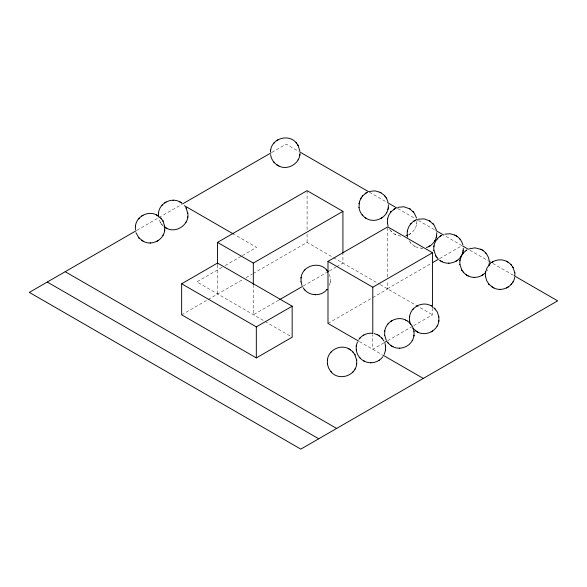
<?xml version="1.0" encoding="UTF-8"?>
<svg xmlns="http://www.w3.org/2000/svg" width="587" height="587" viewBox="0 0 587 587"><rect width="100%" height="100%" fill="white"/><g stroke="black" fill="none" stroke-linecap="round" stroke-linejoin="round"><path stroke-width="0.44" stroke-dasharray="2.94 2.2" d="M330.334 281.951L330.334 277.922M416.77 223.464L416.887 220.653M329.41 285.429L330.276 282.332M408.427 234.822C412.764 232.812 415.97 228.57 416.711 223.845M330.246 282.538L330.364 281.745M416.682 224.051L416.799 223.258M487.32 270.013L487.115 270.372L487.393 269.888M414.987 228.725L415.2 228.358M409.873 234.03L409.146 234.448M410.21 233.817L410.592 233.567M136.984 230.251L158.285 217.953M159.077 217.498L181.955 204.291M271.972 152.319L286.185 144.116L298.856 151.431M222.04 267.356L196.887 281.877L292.157 337.224M225.181 265.544L241.683 256.013M242.468 255.558L256.614 247.391L234.382 234.551M181.654 314.808L207.365 299.964M208.143 299.517L242.864 279.471M246.041 277.636L252.381 273.975M253.173 273.52L307.089 242.394L332.8 257.238M278.708 300.162L253.335 314.808L253.335 285.598M303.281 285.972L326.277 272.698M329.446 270.864L335.793 267.202M336.586 266.747L342.925 263.086L342.925 254.01M387.369 288.738L431.049 263.519M439.788 258.478L462.028 245.637L444.601 235.57M327.994 323.43L372.004 298.02M372.789 297.565L387.721 288.943L387.721 280.733M383.795 342.94L372.789 349.294L372.789 334.685M387.721 340.673L412.874 326.152M413.659 325.697L432.516 314.808L432.516 308.417M415.354 246.701L419.015 247.978L422.845 248.25M421.554 248.272L421.98 248.279M400.84 236.172L395.499 234.653M389.856 229.678L392.63 232.775L395.829 234.822M394.735 234.25L395.11 234.448M409.124 240.773L411.795 244.214L415.684 246.87M414.591 246.298L414.965 246.496M369.355 192.132L386.782 202.192M397.869 208.59L415.295 218.65M418.465 220.485L435.092 230.089M469.93 250.194L488.105 260.694M492.845 263.431L513.398 275.288M333.577 257.686L379.429 284.159M380.222 284.614L432.516 314.808M359.427 341.583L382.254 354.753M163.619 226.325L162.012 224.748M160.332 222.407L161.939 224.66M410.518 242.835L411.142 243.546M390.671 230.786L391.287 231.505M161.66 224.344L162.283 225.056M389.269 228.725L389.548 229.209M160.537 222.767L158.607 217.814M329.41 274.452L330.364 278.128M387.721 227.785L387.721 277.079M307.089 190.665L307.089 230.596M307.089 234.228L307.089 242.394M217.498 265.082L217.498 294.116"/><path stroke-width="0.88" d="M489.316 262.616L489.176 264.634M514.931 275.406L514.814 272.588M270.46 151.85L270.578 150.639M299.979 153.456C299.84 163.692 287.527 170.824 278.59 165.857M135.421 226.178L135.37 229.796M158.483 212.993L158.373 216.016M164.705 230.214L164.705 226.178M166.488 228.204C176.43 233.824 189.85 224.205 187.759 212.993M301.05 277.922L301.05 281.951M327.407 359.926L327.407 363.955M362.539 195.838L359.464 201.429L359.009 207.593M356.265 345.97L356.265 350.006M356.683 363.955L356.683 359.926M388.286 207.593L388.411 204.775M387.486 219.435L387.486 223.464M384.705 331.391L384.705 335.426M385.542 350.006L385.542 345.97M415.354 220.301L415.684 220.125C409.939 222.73 406.395 229.29 407.341 235.512M409.579 316.833L409.579 320.869M413.982 335.426L413.982 331.391M441.908 235.24C436.339 237.918 432.971 244.368 433.896 250.458M436.625 235.512L436.743 232.694M438.856 320.869L438.856 316.833M459.892 260.599L459.892 264.634M463.18 250.458L463.312 248.235M485.53 272.588L485.53 276.616M143.433 241.396C151.828 246.019 163.457 240.112 164.646 230.588M187.671 217.608L187.789 216.816M299.774 155.254L299.891 154.462M330.936 371.681C338.383 381.183 355.282 376.223 356.625 364.336M387.934 209.361L388.234 207.967M384.221 354.387L385.483 350.38M392.71 346.609C401.104 351.239 412.734 345.325 413.93 335.801M436.266 237.287L436.567 235.893M417.584 332.051C425.979 336.681 437.608 330.767 438.805 321.243M462.82 252.227L463.121 250.832M135.48 225.804C136.676 216.273 148.306 210.366 156.692 214.996M158.541 212.611C159.73 203.087 171.36 197.181 179.754 201.811M270.636 150.265C271.979 138.363 288.885 133.418 296.332 142.912M301.109 277.548C302.466 265.405 319.9 260.643 327.15 270.607L326.533 269.888M327.458 359.552C328.654 350.021 340.284 344.114 348.678 348.744M359.097 202.977L358.98 203.77M356.324 345.596L357.402 341.972M387.545 219.061L388.631 215.436L391.015 211.709M384.764 331.017C385.952 321.493 397.582 315.579 405.977 320.209M407.429 230.904L407.312 231.689M409.638 316.459C410.827 306.935 422.457 301.021 430.851 305.651M433.984 245.843L433.866 246.635M459.951 260.224L462.879 252.028M485.588 272.214L487.1 267.694L490.666 263.284M135.392 226.384L135.509 225.599M158.453 213.198L158.571 212.406M164.617 230.794L164.734 230.001M270.548 150.844L270.666 150.059M301.021 278.128L301.138 277.343M327.37 360.132L327.495 359.339M356.236 346.183L356.353 345.391M356.595 364.542L356.713 363.749M388.198 208.172L388.323 207.387M387.457 219.641L387.574 218.856M384.676 331.604L384.793 330.811M385.454 350.586L385.571 349.793M409.55 317.046L409.667 316.254M413.894 336.006L414.018 335.214M436.537 236.099L436.655 235.306M438.768 321.449L438.893 320.663M459.863 260.804L459.981 260.019M463.092 251.038L463.209 250.253M485.5 272.794L485.618 272.001M489.206 264.421L489.044 265.419M514.682 277.409C513.236 286.735 501.797 292.348 493.542 287.799M387.992 209.155C386.004 218.577 373.89 223.515 365.906 218.151M436.324 237.082C435.128 241.998 431.24 246.129 426.404 247.604M360.579 198.67L361.064 197.819M441.908 261.641C448.585 265.214 457.691 262.499 461.323 255.844M461.118 256.203L463.693 252.564L466.79 250.04M512.752 282.362L513.236 281.511M162.922 235.468L163.135 235.101M185.976 222.282L186.189 221.915M298.079 159.928L298.291 159.561M386.51 212.854L386.716 212.487M354.9 369.216L355.113 368.849M434.842 240.773L435.048 240.406M412.206 340.687L412.412 340.313M437.08 326.13L437.286 325.763M358.862 339.418C361.812 335.214 367.073 332.77 372.195 333.269M382.944 356.558C378.953 362.414 370.529 364.505 364.27 361.188M362.465 195.919L367.352 192.206L367.014 192.375M390.949 211.797L395.499 208.253M303.112 287.696C307.926 296.23 321.258 297.125 327.15 289.274L326.871 289.596M352.882 371.989L353.506 371.278M467.905 275.817C473.731 278.884 481.501 277.35 485.713 272.273M511.013 284.651L511.629 283.939M138.605 218.863L139.222 218.144M161.66 205.67L162.283 204.958M273.755 143.316L274.378 142.604M362.186 196.241L362.81 195.522M304.227 270.607L304.851 269.888M390.671 212.12L391.287 211.401M410.518 224.161L411.142 223.449M330.584 352.604L331.207 351.892M437.073 239.107L437.697 238.388M359.442 338.655L360.066 337.936M387.882 324.075L388.506 323.356M412.756 309.518L413.38 308.799M463.07 253.283L463.693 252.564M141.599 216.075L141.981 215.833M164.654 202.889L165.042 202.647M276.756 140.535L277.137 140.293M157.808 240.773L157.081 241.191M158.145 240.56L158.534 240.31M365.18 193.461L365.569 193.211M393.664 209.332L394.046 209.089M381.396 218.151L380.669 218.569M381.726 217.938L382.115 217.696M413.519 221.38L413.901 221.138M440.067 236.326L440.455 236.077M429.728 246.078L429.002 246.496M430.066 245.865L430.447 245.615M466.063 250.495L466.452 250.253M456.282 261.017L455.556 261.435M456.613 260.804L457.002 260.562M390.876 321.294L391.265 321.045M492.089 262.242L491.701 262.484C496.037 259.395 502.076 258.955 506.801 261.406M482.279 275.193L481.553 275.611M482.617 274.98L482.998 274.731M378.982 360.352L379.371 360.102M431.966 331.428L431.24 331.846M432.296 331.215L432.685 330.973M508.636 286.72L506.471 287.975M142.318 215.62L143.045 215.202M165.38 202.427L166.099 202.009M277.475 140.08L278.201 139.662M365.906 192.998L366.633 192.58M394.383 208.877L395.11 208.458M414.239 220.925L414.965 220.507M440.793 235.864L441.519 235.446M363.162 335.412L363.881 334.994M391.602 320.832L392.321 320.414M416.477 306.275L417.203 305.856M492.427 262.029L493.153 261.604M136.199 230.706L29.35 292.392L300.815 449.121L557.65 300.845L514.183 275.751M182.748 203.828L271.179 152.774M217.498 264.172L217.498 242.394L307.089 190.665L342.925 211.357L342.925 253.1M181.654 283.77L217.498 263.079L292.157 306.187L292.157 337.224L256.321 357.916L181.654 314.808L181.654 283.77L256.321 326.878L292.157 306.187M217.498 242.394L253.335 263.079L342.925 211.357M358.642 341.128L327.994 323.43L327.994 261.354L387.721 226.875L432.516 252.74L432.516 307.507M279.5 299.7L302.488 286.427M327.069 272.236L328.654 271.319M327.994 261.354L372.789 287.219L432.516 252.74M432.641 262.602L438.995 258.933M384.58 342.485L386.936 341.128M407.642 235.16L405.896 235.739M469.02 248.91L474.964 247.846L481.164 249.416M369.23 191.472L374.939 190.856L380.281 192.375M397.707 207.343L403.849 206.771L409.873 208.877M418.215 219.208L424.122 218.87L429.728 220.925M444.77 234.154L450.251 233.758L455.167 235.24M474.098 277.387L474.531 277.394M315.256 294.711L315.689 294.718M499.735 289.376L500.168 289.376M370.47 362.759L370.903 362.766M173.525 200.233L173.121 200.233M150.067 242.974L150.499 242.967M448.534 263.218L448.967 263.211M399.343 348.186L399.776 348.179M374.271 333.599L377.536 334.788M379.943 192.206L383.832 194.862L386.437 198.179M380.669 192.58L381.036 192.778M506.471 261.23L507.916 262.029M507.19 261.604L510.352 263.886L512.957 267.202M454.837 235.071C458.865 236.943 461.932 240.729 462.923 245.065M455.556 235.446L455.93 235.644M480.834 249.24L482.279 250.04M481.553 249.622C485.654 251.779 488.567 256.005 489.176 260.599M278.201 165.651L277.475 165.233M278.92 166.026C274.459 163.964 271.209 159.539 270.578 154.667M493.872 287.975L492.427 287.182M493.153 287.601L489.059 284.343M442.238 261.817L440.793 261.017M441.519 261.435L439.7 260.283M468.235 275.985L466.79 275.193M467.516 275.611L464.346 273.329L461.749 270.013M430.513 305.482L431.606 306.047L431.24 305.856M180.143 202.009L180.869 202.427M179.417 201.635L181.955 203.168M405.639 320.032L407.092 320.832M406.365 320.414C410.533 322.608 413.461 326.93 414.018 331.604M417.922 332.227L416.477 331.428M417.203 331.846L413.109 328.588M157.081 215.202L157.808 215.62M156.362 214.82L161.176 218.452M377.199 334.612L378.652 335.412M166.099 228.005L165.38 227.58M166.825 228.38L164.654 227.125L165.042 227.367M393.048 346.785L391.602 345.985M392.321 346.403L389.474 344.408L387.303 341.979M143.045 241.191L142.318 240.773M348.34 348.568L349.786 349.368M143.764 241.565L138.95 237.933M349.06 348.942L352.229 351.224L354.834 354.541M356.236 349.793C356.808 354.746 360.08 359.266 364.608 361.365M363.514 360.792L363.881 360.983M299.649 151.886L368.563 191.67M387.567 202.647L397.076 208.136M416.088 219.112L417.673 220.022M435.884 230.544L443.809 235.116M462.813 246.092L468.345 249.284M488.898 261.149L491.268 262.514M184.34 205.663L233.582 234.096M383.04 355.208L423.264 378.432M65.186 271.7L336.652 428.437M47.268 282.046L318.734 438.783M508.247 262.242L508.636 262.484M482.617 250.253L482.998 250.495M456.282 235.864L457.002 236.326M429.376 220.697L434.028 224.931L436.324 229.913M430.066 221.138L430.447 221.38M409.521 208.649L414.173 212.883L416.469 217.865M410.21 209.089L410.592 209.332M491.701 286.72L492.089 286.962M466.063 274.731L466.452 274.98M440.067 260.562L440.455 260.804M358.98 207.387C359.515 211.922 362.289 216.111 366.259 218.379M365.18 217.696L365.569 217.938M276.756 164.771L277.137 165.02M415.75 330.973L416.139 331.215M181.2 202.647L181.588 202.889M378.292 335.184L381.741 337.936L383.971 341.084M378.982 335.625L379.371 335.874M390.876 345.523L391.265 345.772M158.145 215.833L158.534 216.075M350.123 349.581L350.512 349.823M141.599 240.31L141.981 240.56M433.72 307.529L437.286 311.946L438.893 317.046M485.5 276.411L486.667 280.623L488.986 284.262M435.752 255.844L437.352 258.097M296.398 143.001L298.005 145.253M327.37 363.749L328.544 367.961L330.863 371.6M161.249 218.54L162.848 220.793M136.001 232.745L138.884 237.852M511.013 264.554L511.629 265.265M485.376 252.564L485.992 253.283M459.379 238.388L459.995 239.107M488.707 283.939L489.331 284.651M432.824 223.449L433.441 224.161M412.969 211.401L413.593 212.12M463.07 271.95L463.693 272.669M384.485 195.522L385.109 196.241M437.073 257.774L437.425 258.185M362.186 214.908L362.81 215.627M296.061 142.604L296.677 143.316M435.055 308.799L435.679 309.518M273.755 161.99L274.378 162.702M409.55 320.663L410.159 323.4L410.805 324.075M413.035 328.507L413.38 328.903M387.882 342.742L388.506 343.461M381.741 337.936L382.364 338.655M304.227 289.274L304.851 289.993M359.442 357.322L360.066 358.041M352.882 351.892L353.506 352.604M330.584 371.278L331.207 371.989M160.904 218.144L161.528 218.863M138.605 237.53L139.222 238.249M512.752 266.843L514.843 272.794M513.031 267.327L513.236 267.694M459.863 264.421L461.954 270.372M461.463 269.521L461.676 269.888M433.866 250.253L435.958 256.203M435.466 255.352L435.679 255.719M386.51 198.303L387.992 201.994M386.231 197.819L386.716 198.67M298.079 145.378L299.913 151.057M297.8 144.894L298.291 145.745M354.629 354.181L356.713 360.132M354.9 354.665L355.113 355.032M185.976 207.732L187.789 213.198M185.91 207.607L186.189 208.099M162.922 220.917L164.734 226.384M162.643 220.433L163.135 221.284M386.275 340.313L384.676 335.214M410.496 324.34L410.159 323.4M301.967 285.429L301.021 281.745M388.066 226.002L387.457 223.258M384.969 343.439L385.571 346.183M407.642 237.082L407.312 235.306M372.789 287.219L372.789 333.776M256.321 326.878L256.321 357.916M253.335 263.079L253.335 284.864"/></g></svg>
